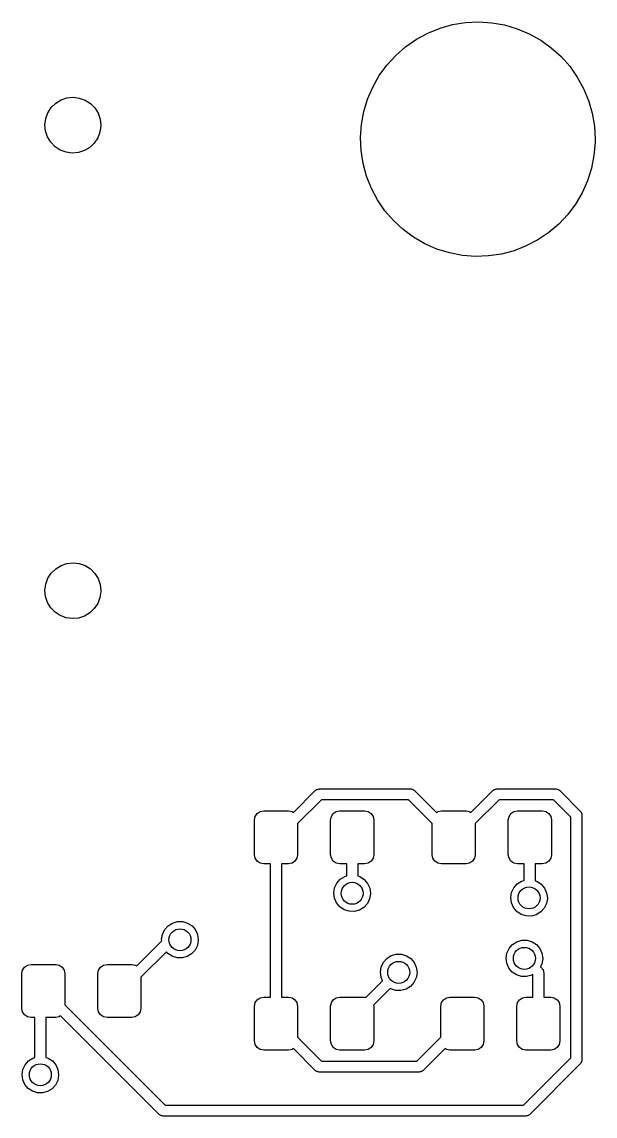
# Model space of a CAD drawing. Extents: x 2.72 to 6.24, y -5.23 to -2.47.
# Drawn here: x 5.61 to 6.226, y -3.649 to -2.474 of the extents above; entities that cross this region are included whole.
import ezdxf

# ---------------------------------------------------------------- set-up
doc = ezdxf.new("R2010")
doc.units = 0
doc.header["$MEASUREMENT"] = 0
doc.layers.add('BLACK', color=7, linetype='CONTINUOUS')

msp = doc.modelspace()

# ---------------------------------------------------------------- linework, layer by layer
at = {"layer": 'BLACK', "linetype": 'CONTINUOUS'}
for p, q in [((6.0594, -2.48074), (6.07295, -2.47695)), ((6.07295, -2.47695), (6.08683, -2.47471)), ((6.08683, -2.47471), (6.10088, -2.47402)), ((6.10088, -2.47402), (6.11492, -2.4749)), ((6.11492, -2.4749), (6.12877, -2.47734)), ((6.12877, -2.47734), (6.14226, -2.48132)), ((6.03399, -2.4927), (6.04636, -2.48601)), ((6.04636, -2.48601), (6.0594, -2.48074)), ((6.14226, -2.48132), (6.15523, -2.48677)), ((6.15523, -2.48677), (6.16751, -2.49363)), ((6.01185, -2.50999), (6.02244, -2.50072)), ((6.02244, -2.50072), (6.03399, -2.4927)), ((6.16751, -2.49363), (6.17894, -2.50182)), ((6.17894, -2.50182), (6.18939, -2.51123)), ((6.00237, -2.52037), (6.01185, -2.50999)), ((6.18939, -2.51123), (6.19873, -2.52175)), ((5.9941, -2.53175), (6.00237, -2.52037)), ((6.19873, -2.52175), (6.20684, -2.53324)), ((5.98715, -2.54398), (5.9941, -2.53175)), ((6.20684, -2.53324), (6.21362, -2.54556)), ((5.98161, -2.55691), (5.98715, -2.54398)), ((6.21362, -2.54556), (6.21898, -2.55857)), ((5.64175, -2.56604), (5.64653, -2.56136)), ((5.64653, -2.56136), (5.65223, -2.55786)), ((5.65223, -2.55786), (5.65856, -2.5557)), ((5.65856, -2.5557), (5.66521, -2.555)), ((5.66521, -2.555), (5.67185, -2.55579)), ((5.67185, -2.55579), (5.67815, -2.55804)), ((5.67815, -2.55804), (5.6838, -2.56162)), ((5.6838, -2.56162), (5.68851, -2.56637)), ((5.97755, -2.57038), (5.98161, -2.55691)), ((6.21898, -2.55857), (6.22285, -2.57209)), ((5.63584, -2.57795), (5.63813, -2.57166)), ((5.63813, -2.57166), (5.64175, -2.56604)), ((5.68851, -2.56637), (5.69205, -2.57204)), ((5.69205, -2.57204), (5.69425, -2.57835)), ((5.97501, -2.58421), (5.97755, -2.57038)), ((6.22285, -2.57209), (6.2252, -2.58596)), ((5.635, -2.58458), (5.63584, -2.57795)), ((5.63566, -2.59124), (5.635, -2.58458)), ((5.69499, -2.58584), (5.69406, -2.59246)), ((5.69425, -2.57835), (5.695, -2.585)), ((5.695, -2.585), (5.69499, -2.58584)), ((5.97403, -2.59824), (5.97501, -2.58421)), ((5.63777, -2.59758), (5.63566, -2.59124)), ((5.64123, -2.6033), (5.63777, -2.59758)), ((5.69406, -2.59246), (5.69168, -2.59871)), ((6.2252, -2.58596), (6.22598, -2.6)), ((5.64588, -2.60812), (5.64123, -2.6033)), ((5.65147, -2.61178), (5.64588, -2.60812)), ((5.68314, -2.6089), (5.67739, -2.61232)), ((5.68798, -2.60428), (5.68314, -2.6089)), ((5.69168, -2.59871), (5.68798, -2.60428)), ((5.97462, -2.61229), (5.97403, -2.59824)), ((6.22594, -2.60352), (6.22476, -2.61753)), ((6.22598, -2.6), (6.22594, -2.60352)), ((5.65774, -2.61411), (5.65147, -2.61178)), ((5.66437, -2.61499), (5.65774, -2.61411)), ((5.67103, -2.61439), (5.66437, -2.61499)), ((5.67739, -2.61232), (5.67103, -2.61439)), ((5.97677, -2.62619), (5.97462, -2.61229)), ((6.22476, -2.61753), (6.22203, -2.63133)), ((5.98046, -2.63977), (5.97677, -2.62619)), ((6.22203, -2.63133), (6.21777, -2.64474)), ((5.98563, -2.65284), (5.98046, -2.63977)), ((5.99224, -2.66526), (5.98563, -2.65284)), ((6.21777, -2.64474), (6.21205, -2.65759)), ((6.00018, -2.67687), (5.99224, -2.66526)), ((6.21205, -2.65759), (6.20493, -2.66972)), ((6.00937, -2.68752), (6.00018, -2.67687)), ((6.20493, -2.66972), (6.19651, -2.68098)), ((6.01969, -2.69707), (6.00937, -2.68752)), ((6.18688, -2.69123), (6.17617, -2.70035)), ((6.19651, -2.68098), (6.18688, -2.69123)), ((6.03102, -2.70542), (6.01969, -2.69707)), ((6.17617, -2.70035), (6.16451, -2.70822)), ((6.0432, -2.71245), (6.03102, -2.70542)), ((6.05609, -2.71808), (6.0432, -2.71245)), ((6.15204, -2.71473), (6.13893, -2.71982)), ((6.16451, -2.70822), (6.15204, -2.71473)), ((6.06952, -2.72224), (6.05609, -2.71808)), ((6.08334, -2.72488), (6.06952, -2.72224)), ((6.09736, -2.72596), (6.08334, -2.72488)), ((6.11142, -2.72547), (6.09736, -2.72596)), ((6.12533, -2.72341), (6.11142, -2.72547)), ((6.13893, -2.71982), (6.12533, -2.72341)), ((5.65223, -3.05786), (5.65856, -3.0557)), ((5.65856, -3.0557), (5.66521, -3.055)), ((5.66521, -3.055), (5.67185, -3.05579)), ((5.67185, -3.05579), (5.67815, -3.05804)), ((5.63813, -3.07166), (5.64175, -3.06604)), ((5.64175, -3.06604), (5.64653, -3.06136)), ((5.64653, -3.06136), (5.65223, -3.05786)), ((5.67815, -3.05804), (5.6838, -3.06162)), ((5.6838, -3.06162), (5.68851, -3.06637)), ((5.68851, -3.06637), (5.69205, -3.07204)), ((5.635, -3.08458), (5.63584, -3.07795)), ((5.63584, -3.07795), (5.63813, -3.07166)), ((5.69205, -3.07204), (5.69425, -3.07835)), ((5.69425, -3.07835), (5.695, -3.085)), ((5.63566, -3.09124), (5.635, -3.08458)), ((5.63777, -3.09758), (5.63566, -3.09124)), ((5.69499, -3.08584), (5.69406, -3.09246)), ((5.695, -3.085), (5.69499, -3.08584)), ((5.64123, -3.1033), (5.63777, -3.09758)), ((5.69168, -3.09871), (5.68798, -3.10428)), ((5.69406, -3.09246), (5.69168, -3.09871)), ((5.64588, -3.10812), (5.64123, -3.1033)), ((5.65147, -3.11178), (5.64588, -3.10812)), ((5.65774, -3.11411), (5.65147, -3.11178)), ((5.66437, -3.11499), (5.65774, -3.11411)), ((5.67103, -3.11439), (5.66437, -3.11499)), ((5.67739, -3.11232), (5.67103, -3.11439)), ((5.68314, -3.1089), (5.67739, -3.11232)), ((5.68798, -3.10428), (5.68314, -3.1089)), ((5.90179, -3.32316), (5.92539, -3.29956)), ((5.92539, -3.29956), (5.92606, -3.29918)), ((5.92606, -3.29918), (5.92661, -3.29863)), ((5.92661, -3.29863), (5.92737, -3.29842)), ((5.92737, -3.29842), (5.92804, -3.29804)), ((5.92804, -3.29804), (5.92882, -3.29804)), ((5.92882, -3.29804), (5.92957, -3.29783)), ((5.92957, -3.29783), (6.02789, -3.29783)), ((6.02789, -3.29783), (6.02864, -3.29804)), ((6.02864, -3.29804), (6.02942, -3.29804)), ((6.02942, -3.29804), (6.0301, -3.29842)), ((6.0301, -3.29842), (6.03085, -3.29863)), ((6.03085, -3.29863), (6.0314, -3.29918)), ((6.0314, -3.29918), (6.03207, -3.29956)), ((6.03207, -3.29956), (6.05567, -3.32316)), ((6.09264, -3.32316), (6.11624, -3.29956)), ((6.11624, -3.29956), (6.11691, -3.29918)), ((6.11691, -3.29918), (6.11746, -3.29863)), ((6.11746, -3.29863), (6.11821, -3.29842)), ((6.11821, -3.29842), (6.11888, -3.29804)), ((6.11888, -3.29804), (6.11966, -3.29804)), ((6.11966, -3.29804), (6.12041, -3.29783)), ((6.12041, -3.29783), (6.18374, -3.29783)), ((6.18374, -3.29783), (6.18449, -3.29804)), ((6.18449, -3.29804), (6.18527, -3.29804)), ((6.18527, -3.29804), (6.18594, -3.29842)), ((6.18594, -3.29842), (6.18669, -3.29863)), ((6.18669, -3.29863), (6.18724, -3.29918)), ((6.18724, -3.29918), (6.18792, -3.29956)), ((6.18792, -3.29956), (6.21002, -3.32167)), ((5.93201, -3.30965), (5.90644, -3.33522)), ((6.02545, -3.30965), (5.93201, -3.30965)), ((6.05102, -3.33522), (6.02545, -3.30965)), ((6.12286, -3.30965), (6.09728, -3.33522)), ((6.18129, -3.30965), (6.12286, -3.30965)), ((6.19994, -3.32829), (6.18129, -3.30965)), ((5.86093, -3.32753), (5.86306, -3.32434)), ((5.86306, -3.32434), (5.86625, -3.32221)), ((5.86625, -3.32221), (5.87002, -3.32146)), ((5.87002, -3.32146), (5.89659, -3.32146)), ((5.89659, -3.32146), (5.90036, -3.32221)), ((5.90036, -3.32221), (5.90179, -3.32316)), ((5.94262, -3.32753), (5.94475, -3.32434)), ((5.94475, -3.32434), (5.94795, -3.32221)), ((5.94795, -3.32221), (5.95171, -3.32146)), ((5.95171, -3.32146), (5.97829, -3.32146)), ((5.97829, -3.32146), (5.98205, -3.32221)), ((5.98205, -3.32221), (5.98525, -3.32434)), ((5.98525, -3.32434), (5.98738, -3.32753)), ((6.05567, -3.32316), (6.0571, -3.32221)), ((6.0571, -3.32221), (6.06087, -3.32146)), ((6.06087, -3.32146), (6.08744, -3.32146)), ((6.08744, -3.32146), (6.09121, -3.32221)), ((6.09121, -3.32221), (6.09264, -3.32316)), ((6.13347, -3.32753), (6.1356, -3.32434)), ((6.1356, -3.32434), (6.13879, -3.32221)), ((6.13879, -3.32221), (6.14256, -3.32146)), ((6.14256, -3.32146), (6.16913, -3.32146)), ((6.16913, -3.32146), (6.1729, -3.32221)), ((6.1729, -3.32221), (6.17609, -3.32434)), ((6.17609, -3.32434), (6.17823, -3.32753)), ((6.21002, -3.32167), (6.21041, -3.32234)), ((6.21041, -3.32234), (6.21096, -3.32289)), ((6.21096, -3.32289), (6.21116, -3.32364)), ((6.21116, -3.32364), (6.21155, -3.32432)), ((6.21155, -3.32432), (6.21155, -3.3251)), ((6.21155, -3.3251), (6.21175, -3.32585)), ((6.21175, -3.32585), (6.21175, -3.58915)), ((5.86018, -3.3313), (5.86093, -3.32753)), ((5.86018, -3.3687), (5.86018, -3.3313)), ((5.90644, -3.33522), (5.90644, -3.3687)), ((5.94187, -3.3313), (5.94262, -3.32753)), ((5.94187, -3.3687), (5.94187, -3.3313)), ((5.98738, -3.32753), (5.98813, -3.3313)), ((5.98813, -3.3313), (5.98813, -3.3687)), ((6.05102, -3.3687), (6.05102, -3.33522)), ((6.09728, -3.33522), (6.09728, -3.3687)), ((6.13272, -3.3313), (6.13347, -3.32753)), ((6.13272, -3.3687), (6.13272, -3.3313)), ((6.17823, -3.32753), (6.17898, -3.3313)), ((6.17898, -3.3313), (6.17898, -3.3687)), ((6.19994, -3.58671), (6.19994, -3.32829)), ((5.86093, -3.37247), (5.86018, -3.3687)), ((5.86306, -3.37566), (5.86093, -3.37247)), ((5.90569, -3.37247), (5.90355, -3.37566)), ((5.90644, -3.3687), (5.90569, -3.37247)), ((5.94262, -3.37247), (5.94187, -3.3687)), ((5.94475, -3.37566), (5.94262, -3.37247)), ((5.98738, -3.37247), (5.98525, -3.37566)), ((5.98813, -3.3687), (5.98738, -3.37247)), ((6.05177, -3.37247), (6.05102, -3.3687)), ((6.05391, -3.37566), (6.05177, -3.37247)), ((6.09653, -3.37247), (6.0944, -3.37566)), ((6.09728, -3.3687), (6.09653, -3.37247)), ((6.13347, -3.37247), (6.13272, -3.3687)), ((6.1356, -3.37566), (6.13347, -3.37247)), ((6.17823, -3.37247), (6.17609, -3.37566)), ((6.17898, -3.3687), (6.17823, -3.37247)), ((5.86625, -3.37779), (5.86306, -3.37566)), ((5.87002, -3.37854), (5.86625, -3.37779)), ((5.8774, -3.37854), (5.87002, -3.37854)), ((5.8774, -3.52146), (5.8774, -3.37854)), ((5.89659, -3.37854), (5.88921, -3.37854)), ((5.88921, -3.37854), (5.88921, -3.52146)), ((5.90036, -3.37779), (5.89659, -3.37854)), ((5.90355, -3.37566), (5.90036, -3.37779)), ((5.94795, -3.37779), (5.94475, -3.37566)), ((5.95171, -3.37854), (5.94795, -3.37779)), ((5.95909, -3.37854), (5.95171, -3.37854)), ((5.95909, -3.39142), (5.95909, -3.37854)), ((5.97829, -3.37854), (5.97091, -3.37854)), ((5.97091, -3.37854), (5.97091, -3.39143)), ((5.98205, -3.37779), (5.97829, -3.37854)), ((5.98525, -3.37566), (5.98205, -3.37779)), ((6.0571, -3.37779), (6.05391, -3.37566)), ((6.06087, -3.37854), (6.0571, -3.37779)), ((6.08744, -3.37854), (6.06087, -3.37854)), ((6.09121, -3.37779), (6.08744, -3.37854)), ((6.0944, -3.37566), (6.09121, -3.37779)), ((6.13879, -3.37779), (6.1356, -3.37566)), ((6.14256, -3.37854), (6.13879, -3.37779)), ((6.14994, -3.37854), (6.14256, -3.37854)), ((6.14994, -3.39618), (6.14994, -3.37854)), ((6.16913, -3.37854), (6.16175, -3.37854)), ((6.16175, -3.37854), (6.16175, -3.39668)), ((6.1729, -3.37779), (6.16913, -3.37854)), ((6.17609, -3.37566), (6.1729, -3.37779)), ((5.94855, -3.39919), (5.95224, -3.39501)), ((5.95224, -3.39501), (5.95696, -3.39203)), ((5.95696, -3.39203), (5.95909, -3.39142)), ((5.97091, -3.39143), (5.97326, -3.39213)), ((5.97326, -3.39213), (5.97794, -3.39517)), ((5.97794, -3.39517), (5.98158, -3.39939)), ((6.14696, -3.39703), (6.14994, -3.39618)), ((6.16175, -3.39668), (6.16326, -3.39713)), ((5.94532, -3.40976), (5.94618, -3.40424)), ((5.94618, -3.40424), (5.94855, -3.39919)), ((5.98158, -3.39939), (5.98389, -3.40448)), ((5.98389, -3.40448), (5.98469, -3.41)), ((6.13618, -3.40924), (6.13855, -3.40419)), ((6.13855, -3.40419), (6.14224, -3.40001)), ((6.14224, -3.40001), (6.14696, -3.39703)), ((6.16326, -3.39713), (6.16794, -3.40017)), ((6.16794, -3.40017), (6.17158, -3.40439)), ((6.17158, -3.40439), (6.17389, -3.40948)), ((5.94604, -3.41529), (5.94532, -3.40976)), ((5.94829, -3.4204), (5.94604, -3.41529)), ((5.98375, -3.41598), (5.98132, -3.42101)), ((5.98468, -3.41048), (5.98375, -3.41598)), ((5.98469, -3.41), (5.98468, -3.41048)), ((6.13532, -3.41476), (6.13618, -3.40924)), ((6.13604, -3.42029), (6.13532, -3.41476)), ((6.13829, -3.4254), (6.13604, -3.42029)), ((6.17468, -3.41548), (6.17375, -3.42098)), ((6.17389, -3.40948), (6.17469, -3.415)), ((6.17469, -3.415), (6.17468, -3.41548)), ((5.95188, -3.42467), (5.94829, -3.4204)), ((5.95653, -3.42777), (5.95188, -3.42467)), ((5.96185, -3.42943), (5.95653, -3.42777)), ((5.96743, -3.42953), (5.96185, -3.42943)), ((5.97282, -3.42807), (5.96743, -3.42953)), ((5.97757, -3.42515), (5.97282, -3.42807)), ((5.98132, -3.42101), (5.97757, -3.42515)), ((6.14188, -3.42967), (6.13829, -3.4254)), ((6.14653, -3.43277), (6.14188, -3.42967)), ((6.16757, -3.43015), (6.16282, -3.43307)), ((6.17132, -3.42601), (6.16757, -3.43015)), ((6.17375, -3.42098), (6.17132, -3.42601)), ((5.76724, -3.44501), (5.77196, -3.44203)), ((5.77196, -3.44203), (5.77733, -3.4405)), ((5.77733, -3.4405), (5.78291, -3.44053)), ((5.78291, -3.44053), (5.78826, -3.44213)), ((5.78826, -3.44213), (5.79294, -3.44517)), ((6.15185, -3.43443), (6.14653, -3.43277)), ((6.15743, -3.43453), (6.15185, -3.43443)), ((6.16282, -3.43307), (6.15743, -3.43453)), ((5.76032, -3.45976), (5.76118, -3.45424)), ((5.76118, -3.45424), (5.76355, -3.44919)), ((5.76355, -3.44919), (5.76724, -3.44501)), ((5.79294, -3.44517), (5.79658, -3.44939)), ((5.79658, -3.44939), (5.79889, -3.45448)), ((5.79889, -3.45448), (5.79969, -3.46)), ((5.73349, -3.48816), (5.7605, -3.46115)), ((5.7605, -3.46115), (5.76032, -3.45976)), ((5.79875, -3.46598), (5.79632, -3.47101)), ((5.79968, -3.46048), (5.79875, -3.46598)), ((5.79969, -3.46), (5.79968, -3.46048)), ((6.13355, -3.46919), (6.13724, -3.46501)), ((6.13724, -3.46501), (6.14196, -3.46203)), ((6.14196, -3.46203), (6.14733, -3.4605)), ((6.14733, -3.4605), (6.15291, -3.46053)), ((6.15291, -3.46053), (6.15826, -3.46213)), ((6.15826, -3.46213), (6.16294, -3.46517)), ((6.16294, -3.46517), (6.16658, -3.46939)), ((5.76542, -3.47293), (5.73813, -3.50022)), ((5.76688, -3.47467), (5.76542, -3.47293)), ((5.77153, -3.47777), (5.76688, -3.47467)), ((5.77685, -3.47943), (5.77153, -3.47777)), ((5.78782, -3.47807), (5.78243, -3.47953)), ((5.79257, -3.47515), (5.78782, -3.47807)), ((5.79632, -3.47101), (5.79257, -3.47515)), ((6.00224, -3.48001), (6.00696, -3.47703)), ((6.00696, -3.47703), (6.01233, -3.4755)), ((6.01233, -3.4755), (6.01791, -3.47553)), ((6.01791, -3.47553), (6.02326, -3.47713)), ((6.02326, -3.47713), (6.02794, -3.48017)), ((6.13032, -3.47976), (6.13118, -3.47424)), ((6.13118, -3.47424), (6.13355, -3.46919)), ((6.16658, -3.46939), (6.16889, -3.47448)), ((6.16889, -3.47448), (6.16969, -3.48)), ((5.61093, -3.49253), (5.61306, -3.48934)), ((5.61306, -3.48934), (5.61625, -3.48721)), ((5.61625, -3.48721), (5.62002, -3.48646)), ((5.62002, -3.48646), (5.64659, -3.48646)), ((5.64659, -3.48646), (5.65036, -3.48721)), ((5.65036, -3.48721), (5.65355, -3.48934)), ((5.65355, -3.48934), (5.65569, -3.49253)), ((5.69262, -3.49253), (5.69475, -3.48934)), ((5.69475, -3.48934), (5.69795, -3.48721)), ((5.69795, -3.48721), (5.70171, -3.48646)), ((5.70171, -3.48646), (5.72829, -3.48646)), ((5.72829, -3.48646), (5.73205, -3.48721)), ((5.73205, -3.48721), (5.73349, -3.48816)), ((5.78243, -3.47953), (5.77685, -3.47943)), ((5.99532, -3.49476), (5.99618, -3.48924)), ((5.99618, -3.48924), (5.99855, -3.48419)), ((5.99855, -3.48419), (6.00224, -3.48001)), ((6.02794, -3.48017), (6.03158, -3.48439)), ((6.03158, -3.48439), (6.03389, -3.48948)), ((6.03389, -3.48948), (6.03469, -3.495)), ((6.13104, -3.48529), (6.13032, -3.47976)), ((6.13329, -3.4904), (6.13104, -3.48529)), ((6.13688, -3.49467), (6.13329, -3.4904)), ((6.16875, -3.48598), (6.16731, -3.48896)), ((6.16731, -3.48896), (6.16918, -3.49082)), ((6.16968, -3.48048), (6.16875, -3.48598)), ((6.16918, -3.49082), (6.16956, -3.4915)), ((6.16969, -3.48), (6.16968, -3.48048)), ((5.61018, -3.4963), (5.61093, -3.49253)), ((5.61018, -3.5337), (5.61018, -3.4963)), ((5.65569, -3.49253), (5.65644, -3.4963)), ((5.65644, -3.4963), (5.65644, -3.52978)), ((5.69187, -3.4963), (5.69262, -3.49253)), ((5.69187, -3.5337), (5.69187, -3.4963)), ((5.73813, -3.50022), (5.73813, -3.5337)), ((5.99604, -3.50029), (5.99532, -3.49476)), ((5.99766, -3.50398), (5.99604, -3.50029)), ((6.03375, -3.50098), (6.03132, -3.50601)), ((6.03468, -3.49548), (6.03375, -3.50098)), ((6.03469, -3.495), (6.03468, -3.49548)), ((6.14153, -3.49777), (6.13688, -3.49467)), ((6.14685, -3.49943), (6.14153, -3.49777)), ((6.15243, -3.49953), (6.14685, -3.49943)), ((6.15782, -3.49807), (6.15243, -3.49953)), ((6.15899, -3.49734), (6.15782, -3.49807)), ((6.15909, -3.49745), (6.15899, -3.49734)), ((6.15909, -3.52146), (6.15909, -3.49745)), ((6.16956, -3.4915), (6.17011, -3.49205)), ((6.17011, -3.49205), (6.17032, -3.4928)), ((6.17032, -3.4928), (6.1707, -3.49347)), ((6.1707, -3.49347), (6.1707, -3.49425)), ((6.1707, -3.49425), (6.17091, -3.495)), ((6.17091, -3.495), (6.17091, -3.52146)), ((5.97988, -3.52177), (5.99766, -3.50398)), ((6.00596, -3.51239), (5.98795, -3.5304)), ((6.00653, -3.51277), (6.00596, -3.51239)), ((6.01185, -3.51443), (6.00653, -3.51277)), ((6.02282, -3.51307), (6.01743, -3.51453)), ((6.02757, -3.51015), (6.02282, -3.51307)), ((6.03132, -3.50601), (6.02757, -3.51015)), ((5.86093, -3.52753), (5.86306, -3.52434)), ((5.86306, -3.52434), (5.86625, -3.52221)), ((5.86625, -3.52221), (5.87002, -3.52146)), ((5.87002, -3.52146), (5.8774, -3.52146)), ((5.88921, -3.52146), (5.89659, -3.52146)), ((5.89659, -3.52146), (5.90036, -3.52221)), ((5.90036, -3.52221), (5.90355, -3.52434)), ((5.90355, -3.52434), (5.90569, -3.52753)), ((5.94262, -3.52753), (5.94475, -3.52434)), ((5.94475, -3.52434), (5.94795, -3.52221)), ((5.94795, -3.52221), (5.95171, -3.52146)), ((5.95171, -3.52146), (5.97829, -3.52146)), ((5.97829, -3.52146), (5.97988, -3.52177)), ((6.01743, -3.51453), (6.01185, -3.51443)), ((6.06093, -3.52753), (6.06306, -3.52434)), ((6.06306, -3.52434), (6.06625, -3.52221)), ((6.06625, -3.52221), (6.07002, -3.52146)), ((6.07002, -3.52146), (6.09659, -3.52146)), ((6.09659, -3.52146), (6.10036, -3.52221)), ((6.10036, -3.52221), (6.10355, -3.52434)), ((6.10355, -3.52434), (6.10569, -3.52753)), ((6.14262, -3.52753), (6.14475, -3.52434)), ((6.14475, -3.52434), (6.14795, -3.52221)), ((6.14795, -3.52221), (6.15171, -3.52146)), ((6.15171, -3.52146), (6.15909, -3.52146)), ((6.17091, -3.52146), (6.17829, -3.52146)), ((6.17829, -3.52146), (6.18205, -3.52221)), ((6.18205, -3.52221), (6.18525, -3.52434)), ((6.18525, -3.52434), (6.18738, -3.52753)), ((5.61093, -3.53747), (5.61018, -3.5337)), ((5.61306, -3.54066), (5.61093, -3.53747)), ((5.65644, -3.52978), (5.76426, -3.6376)), ((5.69262, -3.53747), (5.69187, -3.5337)), ((5.69475, -3.54066), (5.69262, -3.53747)), ((5.73738, -3.53747), (5.73525, -3.54066)), ((5.73813, -3.5337), (5.73738, -3.53747)), ((5.86018, -3.5313), (5.86093, -3.52753)), ((5.86018, -3.5687), (5.86018, -3.5313)), ((5.90569, -3.52753), (5.90644, -3.5313)), ((5.90644, -3.5313), (5.90644, -3.56478)), ((5.94187, -3.5313), (5.94262, -3.52753)), ((5.94187, -3.5687), (5.94187, -3.5313)), ((5.98795, -3.5304), (5.98813, -3.5313)), ((5.98813, -3.5313), (5.98813, -3.5687)), ((6.06018, -3.5313), (6.06093, -3.52753)), ((6.06018, -3.56478), (6.06018, -3.5313)), ((6.10569, -3.52753), (6.10644, -3.5313)), ((6.10644, -3.5313), (6.10644, -3.5687)), ((6.14187, -3.5313), (6.14262, -3.52753)), ((6.14187, -3.5687), (6.14187, -3.5313)), ((6.18738, -3.52753), (6.18813, -3.5313)), ((6.18813, -3.5313), (6.18813, -3.5687)), ((5.61625, -3.54279), (5.61306, -3.54066)), ((5.62002, -3.54354), (5.61625, -3.54279)), ((5.62409, -3.54354), (5.62002, -3.54354)), ((5.62409, -3.58642), (5.62409, -3.54354)), ((5.64659, -3.54354), (5.63591, -3.54354)), ((5.63591, -3.54354), (5.63591, -3.58643)), ((5.65036, -3.54279), (5.64659, -3.54354)), ((5.65179, -3.54184), (5.65036, -3.54279)), ((5.75764, -3.64768), (5.65179, -3.54184)), ((5.69795, -3.54279), (5.69475, -3.54066)), ((5.70171, -3.54354), (5.69795, -3.54279)), ((5.72829, -3.54354), (5.70171, -3.54354)), ((5.73205, -3.54279), (5.72829, -3.54354)), ((5.73525, -3.54066), (5.73205, -3.54279)), ((5.86093, -3.57247), (5.86018, -3.5687)), ((5.86306, -3.57566), (5.86093, -3.57247)), ((5.90644, -3.56478), (5.93201, -3.59035)), ((5.94262, -3.57247), (5.94187, -3.5687)), ((5.94475, -3.57566), (5.94262, -3.57247)), ((5.98738, -3.57247), (5.98525, -3.57566)), ((5.98813, -3.5687), (5.98738, -3.57247)), ((6.0346, -3.59035), (6.06018, -3.56478)), ((6.10569, -3.57247), (6.10355, -3.57566)), ((6.10644, -3.5687), (6.10569, -3.57247)), ((6.14262, -3.57247), (6.14187, -3.5687)), ((6.14475, -3.57566), (6.14262, -3.57247)), ((6.18738, -3.57247), (6.18525, -3.57566)), ((6.18813, -3.5687), (6.18738, -3.57247)), ((5.86625, -3.57779), (5.86306, -3.57566)), ((5.87002, -3.57854), (5.86625, -3.57779)), ((5.89659, -3.57854), (5.87002, -3.57854)), ((5.90036, -3.57779), (5.89659, -3.57854)), ((5.90179, -3.57684), (5.90036, -3.57779)), ((5.92539, -3.60044), (5.90179, -3.57684)), ((5.94795, -3.57779), (5.94475, -3.57566)), ((5.95171, -3.57854), (5.94795, -3.57779)), ((5.97829, -3.57854), (5.95171, -3.57854)), ((5.98205, -3.57779), (5.97829, -3.57854)), ((5.98525, -3.57566), (5.98205, -3.57779)), ((6.06482, -3.57684), (6.04122, -3.60044)), ((6.06625, -3.57779), (6.06482, -3.57684)), ((6.07002, -3.57854), (6.06625, -3.57779)), ((6.09659, -3.57854), (6.07002, -3.57854)), ((6.10036, -3.57779), (6.09659, -3.57854)), ((6.10355, -3.57566), (6.10036, -3.57779)), ((6.14795, -3.57779), (6.14475, -3.57566)), ((6.15171, -3.57854), (6.14795, -3.57779)), ((6.17829, -3.57854), (6.15171, -3.57854)), ((6.18205, -3.57779), (6.17829, -3.57854)), ((6.18525, -3.57566), (6.18205, -3.57779)), ((5.61118, -3.59924), (5.61355, -3.59419)), ((5.61355, -3.59419), (5.61724, -3.59001)), ((5.61724, -3.59001), (5.62196, -3.58703)), ((5.62196, -3.58703), (5.62409, -3.58642)), ((5.63591, -3.58643), (5.63826, -3.58713)), ((5.63826, -3.58713), (5.64294, -3.59017)), ((5.64294, -3.59017), (5.64658, -3.59439)), ((5.64658, -3.59439), (5.64889, -3.59948)), ((5.93201, -3.59035), (6.0346, -3.59035)), ((6.14905, -3.6376), (6.19994, -3.58671)), ((6.21002, -3.59333), (6.15567, -3.64768)), ((6.21041, -3.59266), (6.21002, -3.59333)), ((6.21096, -3.59211), (6.21041, -3.59266)), ((6.21116, -3.59136), (6.21096, -3.59211)), ((6.21155, -3.59068), (6.21116, -3.59136)), ((6.21175, -3.58915), (6.21155, -3.5899)), ((6.21155, -3.5899), (6.21155, -3.59068)), ((5.61032, -3.60476), (5.61118, -3.59924)), ((5.61104, -3.61029), (5.61032, -3.60476)), ((5.64968, -3.60548), (5.64875, -3.61098)), ((5.64889, -3.59948), (5.64969, -3.605)), ((5.64969, -3.605), (5.64968, -3.60548)), ((5.92606, -3.60082), (5.92539, -3.60044)), ((5.92661, -3.60137), (5.92606, -3.60082)), ((5.92737, -3.60158), (5.92661, -3.60137)), ((5.92804, -3.60196), (5.92737, -3.60158)), ((5.92882, -3.60196), (5.92804, -3.60196)), ((5.92957, -3.60217), (5.92882, -3.60196)), ((6.03705, -3.60217), (5.92957, -3.60217)), ((6.0378, -3.60196), (6.03705, -3.60217)), ((6.03858, -3.60196), (6.0378, -3.60196)), ((6.03925, -3.60158), (6.03858, -3.60196)), ((6.04, -3.60137), (6.03925, -3.60158)), ((6.04055, -3.60082), (6.04, -3.60137)), ((6.04122, -3.60044), (6.04055, -3.60082)), ((5.61329, -3.6154), (5.61104, -3.61029)), ((5.61688, -3.61967), (5.61329, -3.6154)), ((5.62153, -3.62277), (5.61688, -3.61967)), ((5.64257, -3.62015), (5.63782, -3.62307)), ((5.64632, -3.61601), (5.64257, -3.62015)), ((5.64875, -3.61098), (5.64632, -3.61601)), ((5.62685, -3.62443), (5.62153, -3.62277)), ((5.63243, -3.62453), (5.62685, -3.62443)), ((5.63782, -3.62307), (5.63243, -3.62453)), ((5.76426, -3.6376), (6.14905, -3.6376)), ((5.75831, -3.64807), (5.75764, -3.64768)), ((5.75886, -3.64862), (5.75831, -3.64807)), ((5.75961, -3.64882), (5.75886, -3.64862)), ((5.76028, -3.64921), (5.75961, -3.64882)), ((5.76106, -3.64921), (5.76028, -3.64921)), ((5.76181, -3.64941), (5.76106, -3.64921)), ((6.1515, -3.64941), (5.76181, -3.64941)), ((6.15225, -3.64921), (6.1515, -3.64941)), ((6.15302, -3.64921), (6.15225, -3.64921)), ((6.1537, -3.64882), (6.15302, -3.64921)), ((6.15445, -3.64862), (6.1537, -3.64882)), ((6.155, -3.64807), (6.15445, -3.64862)), ((6.15567, -3.64768), (6.155, -3.64807))]:
    msp.add_line(p, q, dxfattribs=at)
at = {"layer": 'BLACK'}
for centre in [(5.965, -3.41), (6.155, -3.415), (5.78, -3.46), (6.15, -3.48), (6.015, -3.495), (5.63, -3.605)]:
    msp.add_circle(centre, 0.01181, dxfattribs=at)

doc.saveas('drawing.dxf')
